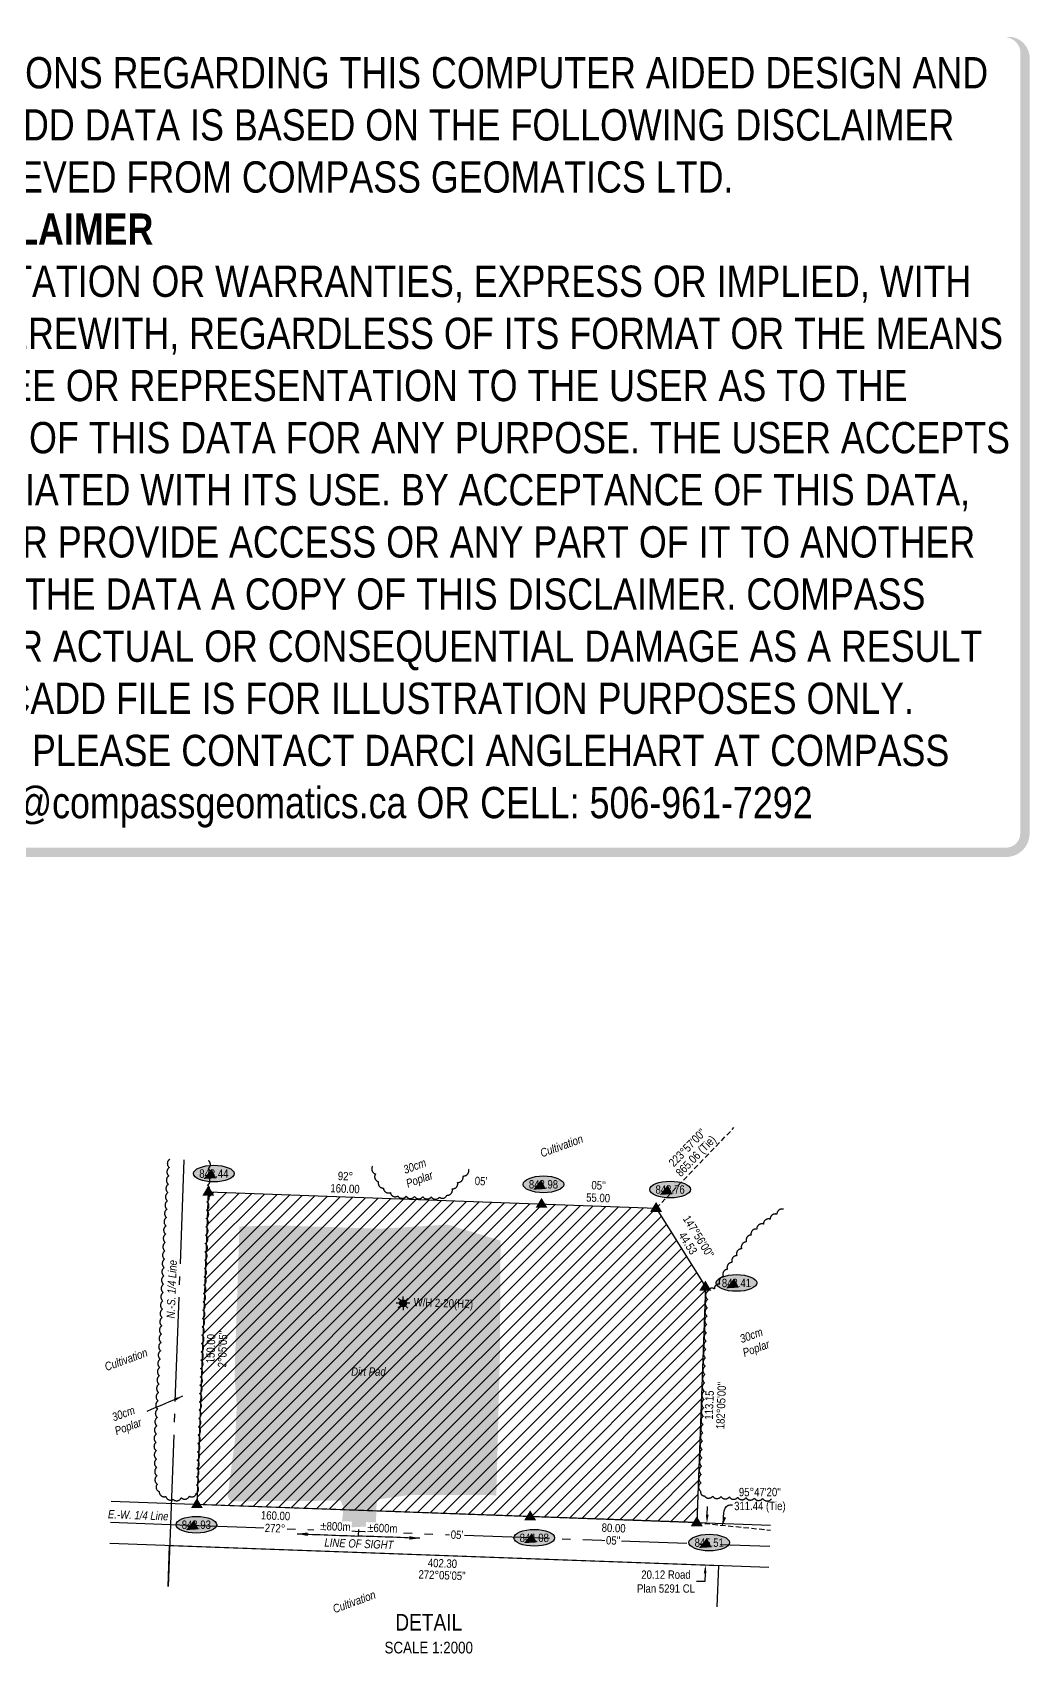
# Model space of a CAD drawing. Extents: x 316103 to 318495, y 5826400 to 5828539.
# Drawn here: x 317299 to 318495, y 5826595 to 5828539 of the extents above; entities that cross this region are included whole.
import ezdxf
from ezdxf.enums import TextEntityAlignment as Align

# ---------------------------------------------------------------- set-up
doc = ezdxf.new("R2010")
doc.units = 0
doc.header["$LTSCALE"] = 5
doc.header["$PDSIZE"] = 0.5
for name, pattern in [('0', [1, 1, 0]), ('foc-QUARTERLINE', [33, 25, -3, 2, -3]), ('foc-TIELINE', [1.875, 1.25, -0.625])]:
    doc.linetypes.add(name, pattern=pattern)
doc.layers.get('Defpoints').update_dxf_attribs({"color": 9})
for name, color, linetype in [('AS-ROADS', 254, 'Continuous'), ('C-WS-S', 8, 'Continuous'), ('DETAIL-T', 7, 'Continuous'), ('L-BD', 7, 'Continuous'), ('L-BD1', 253, 'Continuous'), ('L-MON', 1, 'Continuous'), ('L-QSEC', 8, 'foc-QUARTERLINE'), ('L-TIE', 7, 'foc-TIELINE'), ('L-TITLEDB', 4, 'Continuous'), ('L-TITLEDB-T', 4, 'Continuous'), ('P-ELEVATION', 7, 'Continuous'), ('P-PROPOSED', 10, 'Continuous'), ('T-BUSH', 110, '0'), ('T-BUSH-T', 110, 'Continuous')]:
    doc.layers.add(name, color=color, linetype=linetype)
doc.layers.add('DISCLAIMER', color=7, linetype='Continuous', plot=False)
doc.layers.add('P-PROPOSED-EXISTING-H', color=7, linetype='Continuous', true_color=0xffeebd)
doc.layers.add('T-TEXT', color=48, linetype='Continuous', lineweight=18)
doc.styles.add('80', font='ARIALN.TTF', dxfattribs={"height": 10})
doc.styles.add('80CG', font='ARIALN.TTF', dxfattribs={"height": 10})
doc.styles.add('80L', font='ARIALN.TTF', dxfattribs={"height": 10})
doc.dimstyles.new('COMPASS', dxfattribs={"dimscale": 5, "dimtxt": 10, "dimasz": 2.5, "dimexe": 0.2, "dimexo": 0.0625, "dimgap": 0.5, "dimtad": 0, "dimtih": 1, "dimtoh": 1, "dimzin": 0, "dimdsep": 46, "dimtxsty": '80', "dimcen": 0.1, "dimse1": 1, "dimse2": 1, "dimclrd": 256, "dimclrt": 256, "dimaunit": 1, "dimadec": 4, "dimazin": 0, "dimtfac": 0.06, "dimtofl": 0, "dimtmove": 0, "dimatfit": 1, "dimfxl": 0.2, "dimtolj": 1, "dimtzin": 0, "dimlwd": -1, "dimarcsym": 0})
doc.dimstyles.new('Compass 5 000', dxfattribs={"dimscale": 5, "dimtxt": 9, "dimasz": 2, "dimexe": 0.2, "dimexo": 0.0625, "dimgap": 0.5, "dimtad": 0, "dimtih": 1, "dimtoh": 1, "dimzin": 0, "dimdsep": 46, "dimtxsty": '80CG', "dimcen": 0.1, "dimse1": 1, "dimse2": 1, "dimclrd": 256, "dimclrt": 256, "dimaunit": 1, "dimadec": 4, "dimazin": 0, "dimtfac": 0.06, "dimtofl": 0, "dimtmove": 0, "dimatfit": 1, "dimfxl": 0.2, "dimtolj": 1, "dimtzin": 0, "dimlwd": -1, "dimarcsym": 0})

# ---------------------------------------------------------------- blocks, each defined once
blk = doc.blocks.new('STRIA')
blk.add_hatch(color=255).paths.add_polyline_path([(-0.04, 1.52), (-1.47, -0.87), (1.39, -0.87)])
blk = doc.blocks.new('STRIAA')
blk.add_blockref('STRIA', (0, 0))
blk = doc.blocks.new('STRIB')
at = {"color": 1}
blk.add_solid([(-1.12, -0.67), (-0.04, 1.13), (1.04, -0.67)], dxfattribs=at)
blk = doc.blocks.new('STRIBB')
blk.add_blockref('STRIB', (0, 0))
blk = doc.blocks.new('STRICC')
for name in ['STRIAA', 'STRIBB']:
    blk.add_blockref(name, (0, 0))
blk = doc.blocks.new('fdspike')
blk.add_blockref('STRICC', (0, 0))
blk = doc.blocks.new('TRIA')
blk.add_hatch(color=255).paths.add_polyline_path([(-0.04, 1.52), (-1.47, -0.87), (1.39, -0.87)])
blk = doc.blocks.new('TRIAA')
blk.add_blockref('TRIA', (0, 0))
blk = doc.blocks.new('TRIB')
at = {"color": 1}
blk.add_lwpolyline([(-1.12, -0.67), (-0.04, 1.13), (1.04, -0.67)], close=True, dxfattribs=at)
blk = doc.blocks.new('TRIBB')
blk.add_blockref('TRIB', (0, 0))
blk = doc.blocks.new('TRICC')
for name in ['TRIAA', 'TRIBB']:
    blk.add_blockref(name, (0, 0))
blk = doc.blocks.new('plspike')
blk.add_blockref('TRICC', (0, 0))
blk = doc.blocks.new('GAS')
h = blk.add_hatch(color=255)
h.dxf.hatch_style = 1
edge = h.paths.add_edge_path()
edge.add_arc((0, 0), 0.9, 0, 360)
for p, q in [((-0.81, 0), (-1.62, 0)), ((-0.57, 0.57), (-1.14, 1.14)), ((0, 0.81), (0, 1.62)), ((0.57, 0.57), (1.14, 1.14)), ((1.62, 0), (0.81, 0)), ((-0.57, -0.57), (-1.14, -1.14)), ((0, -0.81), (0, -1.62)), ((1.14, -1.14), (0.57, -0.57))]:
    blk.add_line(p, q)
blk.add_circle((0, 0), 0.8)
blk = doc.blocks.new('*D483')
at = {"layer": 'Defpoints', "color": 0, "transparency": 16777216}
for p in [(318153, 5826749.7), (318106, 5826701.1), (318151.1, 5826699.4)]:
    blk.add_point(p, dxfattribs=at)
at = {"layer": 'L-TITLEDB-T', "transparency": 16777216}
for p, q in [((318108.2, 5826761.3), (318108.5, 5826771.3)), ((318105.6, 5826691.1), (318105.3, 5826681.1)), ((318105.3, 5826681.1), (318095.3, 5826681.1))]:
    blk.add_line(p, q, dxfattribs=at)
for points in [[(318106.5, 5826761.4), (318109.8, 5826761.3), (318107.8, 5826751.3)], [(318104, 5826691.1), (318107.3, 5826691), (318106, 5826701.1)]]:
    blk.add_solid(points, dxfattribs=at)
at = {"layer": 'L-TITLEDB-T', "transparency": 16777216, "insert": (318058.7, 5826681.1), "char_height": 10, "attachment_point": 5, "style": '80CG'}
blk.add_mtext('\\A1;20.12 Road\\PPlan 5291 CL', dxfattribs=at)
blk = doc.blocks.new('we')
at = {"layer": 'P-ELEVATION'}
h = blk.add_hatch(color=111, dxfattribs=at)
h.dxf.hatch_style = 1
edge = h.paths.add_edge_path()
edge.add_ellipse((0, 0), major_axis=(-24.4, 0), ratio=0.410256, start_angle=0, end_angle=360)
at = {"layer": 'P-ELEVATION', "color": 7, "flags": 128}
blk.add_lwpolyline([(0, 0, 12.5, 0, 0), (-12.4, -6.4, 0, 0, 0)], format="xyseb", dxfattribs=at)
at = {"layer": 'P-ELEVATION', "color": 7}
blk.add_ellipse((0, 0), major_axis=(-24.4, 0), ratio=0.410256, dxfattribs=at)
at = {"layer": 'P-ELEVATION', "style": '80'}
blk.add_attdef('ELEVATION', text='', height=10, dxfattribs=at).set_placement((0, 0), align=Align.MIDDLE_CENTER)
blk = doc.blocks.new('Disclaimer_Legal')
at = {"layer": 'DISCLAIMER', "color": 254, "flags": 128}
blk.add_lwpolyline([(-3612.9, -1104.6, 37.5, 37.5, 0), (4096.1, -1104.6, 37.5, 37.5, 0.414214), (4171.1, -1029.6, 37.5, 37.5, 0), (4171.1, 2078.7, 37.5, 0, 0.414214), (4096.1, 2153.7, 0, 0, 0), (-3612.9, 2153.7, 0, 0, 0.414214), (-3687.9, 2078.7, 0, 0, 0), (-3687.9, -1029.6, 0, 37.5, 0.414214)], format="xyseb", close=True, dxfattribs=at)
at = {"layer": 'DISCLAIMER', "color": 254, "insert": (241.6, 533.9), "char_height": 125, "width": 7717.568, "attachment_point": 5, "style": '80'}
blk.add_mtext('NOTICE TO THE CORPORATION, PERSON &/OR PERSONS REGARDING THIS COMPUTER AIDED DESIGN AND DRAFTING (CADD) FILES. ACCEPTANCE OF THE CADD DATA IS BASED ON THE FOLLOWING DISCLAIMER WHICH COVERS ALL CADD DATA RECIEVED FROM COMPASS GEOMATICS LTD.\\P{\\fArial Narrow|b1|i0|c0|p34;DISCLAIMER}\\PCOMPASS GEOMATICS LTD. MAKES NO REPRESENTATION OR WARRANTIES, EXPRESS OR IMPLIED, WITH RESPECT TO THE REUSE OF THE DATA PROVIDED HEREWITH, REGARDLESS OF ITS FORMAT OR THE MEANS OF ITS TRANSMISSION. THERE IS NO GUARANTEE OR REPRESENTATION TO THE USER AS TO THE ACCURACY, CURRENCY, SUITABILITY OR RELIABILITY OF THIS DATA FOR ANY PURPOSE. THE USER ACCEPTS THE DATA "AS IS", AND ASSUMES ALL RISKS ASSOCIATED WITH ITS USE. BY ACCEPTANCE OF THIS DATA, THE USER AGREES NOT TO TRANSMIT THIS DATA OR PROVIDE ACCESS OR ANY PART OF IT TO ANOTHER PARTY UNLESS THE USER SHALL INCLUDE WITH THE DATA A COPY OF THIS DISCLAIMER. COMPASS GEOMATICS LTD. ASSUMES NO RESPONSIBILITY FOR ACTUAL OR CONSEQUENTIAL DAMAGE AS A RESULT OF ANY USER\'S RELIANCE ON THIS DATA. THIS CADD FILE IS FOR ILLUSTRATION PURPOSES ONLY.\\PIF YOU REQUIRE MORE ACCURATE INFORMATION, PLEASE CONTACT DARCI ANGLEHART AT COMPASS GEOMATICS LTD. VIA EMAIL: darci.anglehart@compassgeomatics.ca OR CELL: 506-961-7292', dxfattribs=at)

msp = doc.modelspace()

# ---------------------------------------------------------------- hatches: boundary and pattern name
at = {"layer": 'AS-ROADS'}
h = msp.add_hatch(color=256, dxfattribs=at)
h.dxf.hatch_style = 1
h.paths.add_polyline_path([(317547.119, 5827106.84), (317541.229, 5826926.835), (317543.998, 5826892.246), (317541.922, 5826852.123), (317532.923, 5826783.637), (317536.384, 5826777.41), (317668.598, 5826778.102), (317672.059, 5826769.801), (317669.982, 5826751.815), (317671.367, 5826745.589), (317710.715, 5826747.852), (317711.801, 5826779.339), (317749.555, 5826784.768), (317847.336, 5826785.039), (317855.259, 5826784.099), (317859.429, 5826949.407), (317860.367, 5827090.069), (317796.878, 5827109.157), (317716.257, 5827104.296), (317591.868, 5827108.238)])
at = {"layer": 'P-PROPOSED-EXISTING-H'}
h = msp.add_hatch(dxfattribs=at)
h.set_pattern_fill('ANSI31', color=256, scale=3.499597, style=0)
h.set_pattern_definition([(45, (-1340.153, 582.516), (-7.856819446, 7.856819446), [])])
h.paths.add_polyline_path([(317509.969, 5827148.307), (318047.051, 5827128.757), (318106.145, 5827034.43), (318095.863, 5826751.775), (317496.329, 5826773.598)])

# ---------------------------------------------------------------- linework, layer by layer
msp.add_line((317689.926, 5826735.718), (317690.213, 5826743.596))
at = {"layer": 'L-QSEC'}
for p, q in [((317480.486, 5827186.94), (317464.31, 5826749.611)), ((317392.555, 5826752.222), (317464.31, 5826749.611)), ((317464.31, 5826749.611), (317461.565, 5826675.389)), ((317464.31, 5826749.611), (318183.153, 5826723.45))]:
    msp.add_line(p, q, dxfattribs=at)
at = {"layer": 'L-TIE'}
msp.add_line((318047.049, 5827128.782), (318140.239, 5827225.453), dxfattribs=at)
at = {"layer": 'L-TIE', "flags": 128}
msp.add_lwpolyline([(318095.863, 5826751.775), (318183.86, 5826742.854)], dxfattribs=at)
at = {"layer": 'L-TITLEDB', "flags": 128}
for points in [[(318184.068, 5826748.564), (317393.47, 5826777.342)], [(317391.64, 5826727.079), (318182.237, 5826698.286)], [(317461.55, 5826675.389), (317463.367, 5826724.486), (318121.542, 5826700.475), (318119.695, 5826651.036)]]:
    msp.add_lwpolyline(points, dxfattribs=at)
at = {"layer": 'P-PROPOSED', "flags": 128}
msp.add_lwpolyline([(317509.969, 5827148.307), (318047.051, 5827128.757), (318106.145, 5827034.43), (318095.863, 5826751.775), (317496.329, 5826773.598)], close=True, dxfattribs=at)
at = {"layer": 'T-BUSH', "flags": 128}
for points in [[(317463.532, 5827187.542, 0.52056705), (317462.977, 5827177.558, 0.52056705), (317462.422, 5827167.575, 0.52056705), (317461.867, 5827157.591, 0.52056705), (317461.312, 5827147.608, 0.52056705), (317460.758, 5827137.624, 0.52056705), (317460.203, 5827127.641, 0.52056705), (317459.648, 5827117.658, 0.52056705), (317459.093, 5827107.674, 0.52056705), (317458.552, 5827097.69, 0.52056705), (317458.141, 5827087.7, 0.52056705), (317457.73, 5827077.709, 0.52056705), (317457.319, 5827067.719, 0.52056705), (317456.908, 5827057.728, 0.52056705), (317456.497, 5827047.738, 0.52056705), (317456.086, 5827037.748, 0.52056705), (317455.675, 5827027.757, 0.52056705), (317455.264, 5827017.767, 0.52056705), (317454.853, 5827007.776, 0.52056705), (317454.442, 5826997.786, 0.52056705), (317454.031, 5826987.796, 0.52056705), (317453.609, 5826977.806, 0.52056705), (317453.109, 5826967.819, 0.52056705), (317452.61, 5826957.833, 0.52056705), (317452.11, 5826947.847, 0.52056705), (317451.61, 5826937.86, 0.52056705), (317451.111, 5826927.874, 0.52056705), (317450.611, 5826917.888, 0.52056705), (317450.111, 5826907.901, 0.52056705), (317449.611, 5826897.915, 0.52056705), (317449.112, 5826887.929, 0.52056705), (317448.612, 5826877.942, 0.52056705), (317448.112, 5826867.956, 0.52056705), (317447.613, 5826857.97, 0.52056705), (317447.117, 5826847.983, 0.52056705), (317447.395, 5826837.988, 0.52056705), (317447.673, 5826827.993, 0.52056705), (317447.952, 5826817.998, 0.52056705), (317448.23, 5826808.003, 0.52056705), (317448.508, 5826798.008, 0.52056705), (317450.829, 5826789.09, 0.52056705), (317458.917, 5826783.211, 0.52056705), (317467.54, 5826779.735, 0.52056705), (317477.359, 5826781.626, 0.52056705), (317487.177, 5826783.517, 0.52056705), (317495.393, 5826786.765, 0.52056705), (317495.637, 5826796.761, 0.52056705), (317495.881, 5826806.757, 0.52056705), (317496.138, 5826816.752, 0.52056705), (317496.515, 5826826.744, 0.52056705), (317496.892, 5826836.736, 0.52056705), (317497.269, 5826846.728, 0.52056705), (317497.645, 5826856.719, 0.52056705), (317498.022, 5826866.711, 0.52056705), (317498.399, 5826876.703, 0.52056705), (317498.776, 5826886.695, 0.52056705), (317499.153, 5826896.686, 0.52056705), (317499.53, 5826906.678, 0.52056705), (317499.907, 5826916.67, 0.52056705), (317500.283, 5826926.661, 0.52056705), (317500.66, 5826936.653, 0.52056705), (317501.037, 5826946.645, 0.52056705), (317501.414, 5826956.637, 0.52056705), (317501.791, 5826966.628, 0.52056705), (317502.168, 5826976.62, 0.52056705), (317502.545, 5826986.612, 0.52056705), (317502.922, 5826996.604, 0.52056705), (317503.298, 5827006.595, 0.52056705), (317503.675, 5827016.587, 0.52056705), (317504.052, 5827026.579, 0.52056705), (317504.429, 5827036.571, 0.52056705), (317504.806, 5827046.562, 0.52056705), (317505.183, 5827056.554, 0.52056705), (317505.56, 5827066.546, 0.52056705), (317505.936, 5827076.538, 0.52056705), (317506.313, 5827086.529, 0.52056705), (317506.69, 5827096.521, 0.52056705), (317507.067, 5827106.513, 0.52056705), (317507.444, 5827116.505, 0.52056705), (317507.821, 5827126.496, 0.52056705), (317508.198, 5827136.488, 0.52056705), (317508.574, 5827146.48, 0.52056705), (317508.951, 5827156.472, 0.52056705), (317509.328, 5827166.463, 0.52056705), (317509.713, 5827176.455, 0.52056705), (317510.072, 5827185.802, 0.52056705)], [(317706.805, 5827179.391, 0.52056705), (317710.318, 5827170.03, 0.52056705), (317713.832, 5827160.669, 0.52056705), (317719.762, 5827152.981, 0.52056705), (317728.104, 5827147.596, 0.52056705), (317737.126, 5827143.434, 0.52056705), (317747.121, 5827143.162, 0.52056705), (317757.117, 5827142.891, 0.52056705), (317767.112, 5827142.62, 0.52056705), (317777.107, 5827142.348, 0.52056705), (317787.102, 5827142.077, 0.52056705), (317795.914, 5827144.432, 0.52056705), (317802.329, 5827152.101, 0.52056705), (317808.745, 5827159.77, 0.52056705), (317815.161, 5827167.439, 0.52056705), (317822.015, 5827175.631, 0.52056705)], [(318199.73, 5827127.507, 0.52056705), (318191.665, 5827121.597, 0.52056705), (318183.6, 5827115.686, 0.52056705), (318175.535, 5827109.776, 0.52056705), (318167.47, 5827103.866, 0.52056705), (318160.763, 5827096.631, 0.52056705), (318155.061, 5827088.418, 0.52056705), (318149.358, 5827080.204, 0.52056705), (318143.656, 5827071.991, 0.52056705), (318137.953, 5827063.778, 0.52056705), (318132.251, 5827055.564, 0.52056705), (318127.482, 5827046.814, 0.52056705), (318123.248, 5827037.756, 0.52056705), (318116.769, 5827032.017, 0.52056705), (318108.961, 5827029.328, 0.52056705), (318108.598, 5827019.335, 0.52056705), (318108.234, 5827009.343, 0.52056705), (318107.871, 5826999.351, 0.52056705), (318107.507, 5826989.359, 0.52056705), (318107.144, 5826979.366, 0.52056705), (318106.78, 5826969.374, 0.52056705), (318106.417, 5826959.382, 0.52056705), (318106.053, 5826949.39, 0.52056705), (318105.69, 5826939.397, 0.52056705), (318105.326, 5826929.405, 0.52056705), (318104.963, 5826919.413, 0.52056705), (318104.599, 5826909.421, 0.52056705), (318104.236, 5826899.428, 0.52056705), (318103.872, 5826889.436, 0.52056705), (318103.509, 5826879.444, 0.52056705), (318103.145, 5826869.452, 0.52056705), (318102.782, 5826859.459, 0.52056705), (318102.418, 5826849.467, 0.52056705), (318102.055, 5826839.475, 0.52056705), (318101.691, 5826829.483, 0.52056705), (318101.328, 5826819.49, 0.52056705), (318100.964, 5826809.498, 0.52056705), (318100.601, 5826799.506, 0.52056705), (318100.237, 5826789.514, 0.52056705), (318104.734, 5826783.996, 0.52056705), (318114.722, 5826783.533, 0.52056705), (318124.711, 5826783.069, 0.52056705), (318134.699, 5826782.606, 0.52056705), (318144.687, 5826782.143, 0.52056705), (318154.675, 5826781.68, 0.52056705), (318164.663, 5826781.217, 0.52056705), (318174.651, 5826780.754, 0.52056705), (318185.252, 5826780.262, 0.52056705)]]:
    msp.add_lwpolyline(points, format="xyb", dxfattribs=at)

# ---------------------------------------------------------------- block references
at = {"xscale": 0.3, "yscale": 0.3, "zscale": 0.3}
msp.add_blockref('Disclaimer_Legal', (317237.815, 5827887.041), dxfattribs=at)
for p, values in [((317516.447, 5827170.35), {'ELEVATION': '843.44'}), ((317911.755, 5827157.471), {'ELEVATION': '842.98'}), ((318063.646, 5827151.261), {'ELEVATION': '843.76'}), ((318143.221, 5827039.194), {'ELEVATION': '843.41'}), ((317495.454, 5826749.329), {'ELEVATION': '843.93'}), ((317900.741, 5826733.64), {'ELEVATION': '844.08'}), ((318110.566, 5826727.838), {'ELEVATION': '845.51'})]:
    msp.add_blockref('we', p).add_auto_attribs(values)
at = {"layer": 'C-WS-S', "color": 2, "xscale": 4.999424349999996, "yscale": 4.999424349999996, "zscale": 4.999424349999996}
msp.add_blockref('GAS', (317743.361, 5827014.825), dxfattribs=at)
at = {"layer": 'L-MON', "color": 2, "xscale": 4.999424349999996, "yscale": 4.999424349999996, "zscale": 4.999424349999996}
for name, p in [('plspike', (317509.959, 5827148.287)), ('fdspike', (317909.644, 5827133.76)), ('plspike', (318047.049, 5827128.782)), ('plspike', (318106.114, 5827034.467)), ('fdspike', (317496.329, 5826773.595)), ('fdspike', (317895.991, 5826759.005)), ('plspike', (318095.884, 5826751.812))]:
    msp.add_blockref(name, p, dxfattribs=at)

# ---------------------------------------------------------------- texts
at = {"insert": (317642.921, 5826733.356), "char_height": 9.99911, "width": 99.3391, "attachment_point": 1, "rotation": 357.914229, "style": '80'}
msp.add_mtext('\\pi6.3753;{\\fArial Narrow|b0|i1|c0|p34;LINE OF SIGH\\T1.55;T}', dxfattribs=at)
at = {"layer": 'DETAIL-T', "color": 3, "insert": (317774.152, 5826618.563), "char_height": 19.9977, "width": 105.49345, "attachment_point": 5, "style": '80CG'}
msp.add_mtext('DETAIL\\P{\\H0.7x;SCALE 1:2000}', dxfattribs=at)
at = {"layer": 'L-BD', "color": 5, "style": '80L'}
for s, height, p in [('223°57\'00"', 9.9988, (318084.132, 5827201.467)), ('865.06 (Tie)', 9.99885, (318094.39, 5827191.578))]:
    msp.add_text(s, height=height, rotation=46.050438, dxfattribs=at).set_placement(p, align=Align.MIDDLE_CENTER)
at = {"layer": 'L-BD', "style": '80L'}
for s, p in [('402.30', (317790.611, 5826703.058)), ('272°05\'05"', (317790.093, 5826688.819))]:
    msp.add_text(s, height=9.9988, rotation=357.9154, dxfattribs=at).set_placement(p, align=Align.MIDDLE)
at = {"layer": 'L-BD', "insert": (318171.319, 5826793.481), "char_height": 9.99885, "width": 70.29411, "attachment_point": 2, "style": '80L'}
msp.add_mtext("95°47'20'' 311.44 (Tie)", dxfattribs=at)
at = {"layer": 'L-BD1', "style": '80L'}
for s, height, rotation, p in [('92°', 9.9988, 357.9153, (317674.311, 5827167.338)), ('160.00', 9.9988, 357.9153, (317673.765, 5827152.35)), ("05'", 9.9988, 357.9153, (317836.861, 5827161.421)), ("05''", 9.9988, 357.9153, (317977.861, 5827156.289)), ('55.00', 9.9988, 357.9153, (317977.315, 5827141.3)), ("147°56'00''", 9.99885, 302.0663, (318097.782, 5827094.864)), ('44.53', 9.9988, 302.0663, (318085.071, 5827086.902)), ('150.00', 9.9988, 87.9153, (317512.71, 5826960.461)), ("2°05'05''", 9.9988, 87.9153, (317526.949, 5826959.943)), ("182°05'00''", 9.99885, 87.9167, (318124.736, 5826892.239)), ('113.15', 9.9988, 87.9167, (318110.497, 5826892.757)), ('160.00', 9.9988, 357.9154, (317590.457, 5826760.167)), ('80.00', 9.9988, 357.9152, (317995.919, 5826745.407))]:
    msp.add_text(s, height=height, rotation=rotation, dxfattribs=at).set_placement(p, align=Align.MIDDLE)
msp.add_text('W/H 2-20(HZ)', height=9.99885, rotation=357.9153, dxfattribs=at).set_placement((317756.149, 5827016.377), align=Align.MIDDLE_LEFT)
at = {"layer": 'L-QSEC', "char_height": 9.99885, "attachment_point": 2, "style": '80L'}
for s, insert, width, rotation in [('{\\fArial Narrow|b0|i1|c0|p34;N.-S. 1/4 Line}', (317460.843, 5827031.929), 69.64178, 87.9153), ('{\\fArial Narrow|b0|i1|c0|p34;E.-W. 1/4 Line}', (317425.918, 5826765.76), 74.26607, 357.915792)]:
    msp.add_mtext(s, dxfattribs=dict(at, insert=insert, width=width, rotation=rotation))
at = {"layer": 'T-BUSH-T', "char_height": 9.99885, "width": 34.20247, "attachment_point": 5, "rotation": 20, "style": '80CG'}
for insert in [(317760.641, 5827170.122), (318164.35, 5826967.242), (317411.235, 5826873.404)]:
    msp.add_mtext('\\A1;{\\fArial Narrow|b0|i1|c0|p34;30cm Poplar}', dxfattribs=dict(at, insert=insert))
at = {"layer": 'T-TEXT', "char_height": 9.99885, "width": 53.29987, "attachment_point": 5, "rotation": 20, "style": '80CG'}
for insert in [(317933.431, 5827203.588), (317411.116, 5826947.326), (317684.712, 5826656.893)]:
    msp.add_mtext('\\A1;{\\fArial Narrow|b0|i1|c0|p34;Cultivation}', dxfattribs=dict(at, insert=insert))
at = {"layer": 'T-TEXT', "insert": (317701.848, 5826932.871), "char_height": 9.99885, "width": 42.0324, "attachment_point": 5, "style": '80CG'}
msp.add_mtext('\\A1;{\\fArial Narrow|b0|i1|c0|p34;Dirt Pad}', dxfattribs=at)

# ---------------------------------------------------------------- dimensions: what is measured, and where the dimension line sits
at = {"layer": 'L-TITLEDB-T', "color": 5}
dim = msp.add_linear_dim(base=(318105.987, 5826701.063), p1=(318152.974, 5826749.696), p2=(318151.143, 5826699.418), angle=267.914229, text='20.12 Road\\PPlan 5291 CL', dimstyle='Compass 5 000', dxfattribs=at)
dim.commit()
dim.dimension.update_dxf_attribs({"geometry": '*D483', "text_midpoint": (318058.703, 5826681.076), "dimtype": 161})

# ---------------------------------------------------------------- leaders
at = {"path_type": 1}
for points in [[(317616.377, 5826738.397), (317689.926, 5826735.718)], [(317763.474, 5826733.04), (317689.926, 5826735.718)]]:
    msp.add_leader(points, dimstyle='COMPASS', override={"dimgap": 0.5, "dimtad": 0}, dxfattribs=at)
at = {"layer": 'L-BD', "path_type": 1}
msp.add_leader([(318126.557, 5826748.661), (318133.396, 5826772.588), (318138.436, 5826773.307)], dimstyle='Compass 5 000', override={"dimgap": 0.5, "dimtad": 0}, dxfattribs=at)
at = {"layer": 'T-BUSH-T', "path_type": 1}
msp.add_leader([(317478.9, 5826903.368), (317436.09, 5826885.267)], dimstyle='Compass 5 000', override={"dimgap": 0.5, "dimtad": 0}, dxfattribs=at)

# ---------------------------------------------------------------- next in the draw order: texts
at = {"char_height": 9.9991, "width": 42.10747, "rotation": 357.914229, "style": '80', "bg_fill": 3, "box_fill_scale": 1.15, "bg_fill_color": 256, "bg_fill_true_color": 256, "bg_fill_transparency": 0}
for s, insert, attachment_point in [('%%P800m', (317680.315, 5826746.57), 6), ('%%P600m', (317700.3, 5826745.842), 4)]:
    msp.add_mtext(s, dxfattribs=dict(at, insert=insert, attachment_point=attachment_point))
at = {"layer": 'L-BD1', "char_height": 9.9988, "attachment_point": 5, "rotation": 357.9154, "style": '80L', "bg_fill": 3, "box_fill_scale": 1.15, "bg_fill_color": 256, "bg_fill_true_color": 256, "bg_fill_transparency": 0}
for s, insert, width in [('272°', (317589.911, 5826745.178), 23.86942), ("05'", (317808.061, 5826737.237), 14.47078), ("05''", (317995.373, 5826730.419), 16.66698)]:
    msp.add_mtext(s, dxfattribs=dict(at, insert=insert, width=width))

doc.saveas('drawing.dxf')
